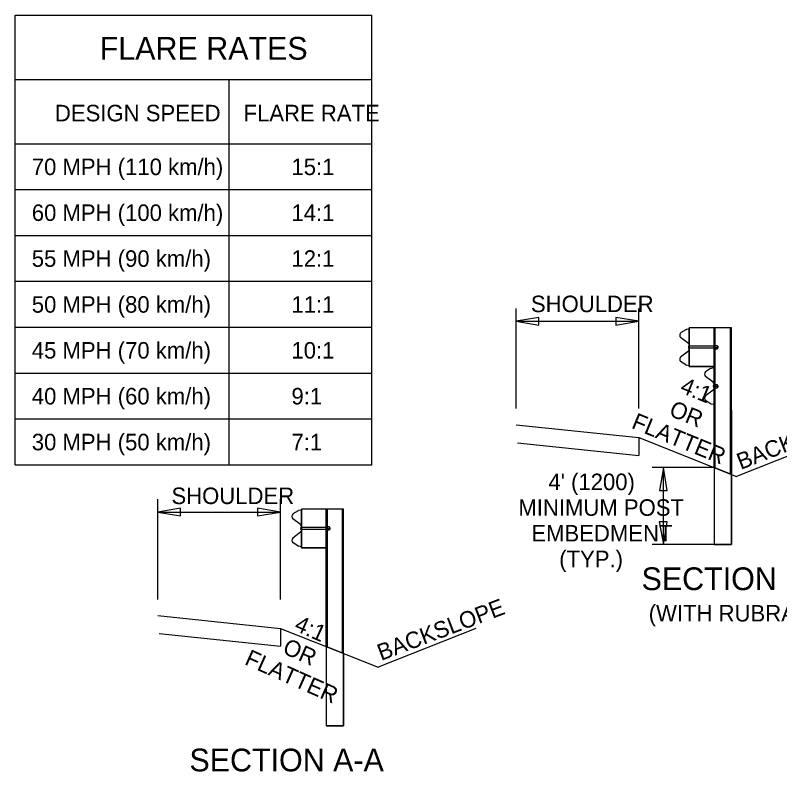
# Model space of a CAD drawing. Extents: x 1.1 to 16.8, y 0.2 to 10.3.
# Drawn here: x 1.143 to 5.309, y 1.369 to 5.492 of the extents above; entities that cross this region are included whole.
import ezdxf

# ---------------------------------------------------------------- set-up
doc = ezdxf.new("R2010")
doc.units = 0
for name, color, linetype in [('SD_P_Dimension Lines', 7, 'Continuous'), ('SD_P_Dimension Text', 7, 'Continuous'), ('SD_P_Prop Hidden Lines', 7, 'Continuous'), ('SD_P_Prop Object Lines', 7, 'Continuous'), ('SD_P_Shading', 7, 'Continuous'), ('SD_P_Subtitles', 7, 'Continuous'), ('SD_X_Exist Object Lines', 7, 'Continuous')]:
    doc.layers.add(name, color=color, linetype=linetype)

msp = doc.modelspace()

# ---------------------------------------------------------------- linework, layer by layer
at = {"layer": 'SD_P_Dimension Lines'}
for p, q in [((1.143, 5.492), (3.086, 5.492)), ((1.143, 3.042), (1.143, 5.492)), ((3.086, 3.042), (3.086, 5.492)), ((1.143, 5.142), (3.086, 5.142)), ((2.309, 3.042), (2.309, 5.142)), ((1.143, 4.792), (3.086, 4.792)), ((1.143, 4.542), (3.086, 4.542)), ((1.143, 4.292), (3.086, 4.292)), ((1.143, 4.042), (3.086, 4.042)), ((3.872, 3.348), (3.872, 3.894)), ((4.541, 3.348), (4.541, 3.894)), ((3.997, 3.845), (3.872, 3.824)), ((3.997, 3.803), (3.997, 3.845)), ((4.541, 3.824), (4.416, 3.845)), ((4.416, 3.845), (4.416, 3.803)), ((1.143, 3.792), (3.086, 3.792)), ((3.872, 3.824), (4.541, 3.824)), ((3.872, 3.824), (3.997, 3.803)), ((4.416, 3.803), (4.541, 3.824)), ((1.143, 3.542), (3.086, 3.542)), ((1.143, 3.292), (3.086, 3.292)), ((1.143, 3.042), (3.086, 3.042)), ((4.952, 3.027), (4.6145, 3.027)), ((4.675, 3.027), (4.653, 2.902)), ((4.6745, 3.027), (4.6745, 2.607)), ((4.695, 2.902), (4.675, 3.027)), ((4.653, 2.902), (4.695, 2.902)), ((1.919, 2.308), (1.919, 2.854)), ((2.588, 2.308), (2.588, 2.854)), ((2.044, 2.805), (1.919, 2.784)), ((2.044, 2.763), (2.044, 2.805)), ((2.588, 2.784), (2.463, 2.805)), ((2.463, 2.805), (2.463, 2.763)), ((1.919, 2.784), (2.588, 2.784)), ((1.919, 2.784), (2.044, 2.763)), ((2.463, 2.763), (2.588, 2.784)), ((4.652, 2.732), (4.675, 2.607)), ((4.695, 2.732), (4.652, 2.732)), ((4.675, 2.607), (4.695, 2.732)), ((4.952, 2.607), (4.6145, 2.607))]:
    msp.add_line(p, q, dxfattribs=at)
at = {"layer": 'SD_P_Prop Hidden Lines'}
for p, q in [((4.952, 3.577), (4.952, 3.788)), ((4.958, 3.688), (4.816, 3.688)), ((4.958, 3.677), (4.816, 3.677)), ((5.046, 3.34), (5.046, 2.607)), ((4.952, 3.027), (4.952, 2.607)), ((2.838, 2.59), (2.838, 2.801)), ((2.844, 2.701), (2.702, 2.701)), ((2.844, 2.69), (2.702, 2.69)), ((5.046, 2.607), (4.952, 2.607)), ((2.838, 2.051), (2.838, 1.62)), ((2.932, 2.014), (2.932, 1.62)), ((2.932, 1.62), (2.838, 1.62))]:
    msp.add_line(p, q, dxfattribs=at)
at = {"layer": 'SD_P_Prop Object Lines'}
for p, q in [((4.798, 3.778), (4.769, 3.761)), ((4.816, 3.782), (4.8, 3.78)), ((4.816, 3.577), (4.816, 3.788)), ((4.958, 3.577), (4.958, 3.788)), ((4.811, 3.704), (4.769, 3.735)), ((4.816, 3.693), (4.816, 3.681)), ((4.816, 3.673), (4.816, 3.681)), ((4.811, 3.662), (4.769, 3.629)), ((4.798, 3.586), (4.769, 3.605)), ((4.816, 3.582), (4.8, 3.585)), ((4.932, 3.566), (4.905, 3.548)), ((4.952, 3.57), (4.934, 3.566)), ((4.946, 3.492), (4.905, 3.524)), ((4.952, 3.48), (4.952, 3.47)), ((4.952, 3.461), (4.952, 3.47)), ((4.946, 3.449), (4.905, 3.418)), ((4.932, 3.374), (4.905, 3.393)), ((4.952, 3.37), (4.934, 3.373)), ((3.872, 3.26), (4.541, 3.19)), ((4.541, 3.19), (4.541, 3.093)), ((4.541, 3.19), (5.073, 2.979)), ((5.605, 3.19), (5.073, 2.979)), ((3.88, 3.162), (4.541, 3.093)), ((2.702, 2.795), (2.686, 2.793)), ((2.702, 2.59), (2.702, 2.801)), ((2.844, 2.59), (2.844, 2.801)), ((2.684, 2.791), (2.655, 2.774)), ((2.697, 2.717), (2.655, 2.748)), ((2.697, 2.675), (2.655, 2.642)), ((2.702, 2.706), (2.702, 2.694)), ((2.702, 2.686), (2.702, 2.694)), ((2.684, 2.599), (2.655, 2.618)), ((2.702, 2.595), (2.686, 2.598)), ((1.919, 2.22), (2.588, 2.15)), ((2.588, 2.15), (2.588, 2.053)), ((2.588, 2.15), (3.12, 1.939)), ((3.652, 2.15), (3.12, 1.939)), ((1.927, 2.122), (2.588, 2.053))]:
    msp.add_line(p, q, dxfattribs=at)
for centre, radius, start, end in [((4.7795, 3.748), 0.0156, 130.229, 180.8467), ((4.8012, 3.7727), 0.00612, 107.1812, 124.779), ((4.7795, 3.7475), 0.0156, 179.1533, 229.771), ((4.8012, 3.692), 0.0153, 0, 53.5534), ((4.8012, 3.6726), 0.0153, 306.4466, 0), ((4.7795, 3.6171), 0.0156, 130.229, 180.8467), ((4.7795, 3.6167), 0.0156, 179.1533, 229.771), ((4.8012, 3.5909), 0.00612, 235.221, 252.8188), ((4.9149, 3.5362), 0.0156, 130.229, 180.8467), ((4.9366, 3.5609), 0.00612, 107.1812, 124.779), ((4.9149, 3.5357), 0.0156, 179.1533, 229.771), ((4.9366, 3.4802), 0.0153, 0, 53.5534), ((4.9366, 3.4608), 0.0153, 306.4466, 0), ((4.9149, 3.4053), 0.0156, 130.229, 180.8467), ((4.9149, 3.4048), 0.0156, 179.1533, 229.771), ((4.9366, 3.3791), 0.00612, 235.221, 252.8188), ((2.6655, 2.7605), 0.0156, 130.229, 180.8467), ((2.6655, 2.7601), 0.0156, 179.1533, 229.771), ((2.6872, 2.7853), 0.00612, 107.1812, 124.779), ((2.6872, 2.7046), 0.0153, 0, 53.5534), ((2.6872, 2.6852), 0.0153, 306.4466, 0), ((2.6655, 2.6297), 0.0156, 130.229, 180.8467), ((2.6655, 2.6292), 0.0156, 179.1533, 229.771), ((2.6872, 2.6035), 0.00612, 235.221, 252.8188)]:
    msp.add_arc(centre, radius, start, end, dxfattribs=at)
at = {"layer": 'SD_P_Shading'}
for p, q in [((5.046, 2.99), (4.952, 3.027)), ((4.952, 3.027), (4.952, 2.607)), ((5.046, 2.607), (5.046, 2.99)), ((4.952, 2.607), (5.046, 2.607)), ((2.932, 2.014), (2.838, 2.051)), ((2.838, 2.051), (2.838, 1.62)), ((2.932, 1.62), (2.932, 2.014)), ((2.838, 1.62), (2.932, 1.62))]:
    msp.add_line(p, q, dxfattribs=at)
for points in [[(5.046, 3.788), (4.816, 3.788), (4.816, 3.577), (4.952, 3.577), (4.952, 3.027), (5.046, 2.99)], [(2.932, 2.801), (2.702, 2.801), (2.702, 2.59), (2.838, 2.59), (2.838, 2.051), (2.932, 2.014)]]:
    msp.add_lwpolyline(points, close=True, dxfattribs=at)
at = {"layer": 'SD_X_Exist Object Lines'}
for p, q in [((4.952, 3.788), (4.816, 3.788)), ((5.046, 3.788), (4.952, 3.788)), ((4.958, 3.025), (4.958, 3.788)), ((5.04, 2.992), (5.04, 3.788)), ((5.046, 2.99), (5.046, 3.788)), ((4.812, 3.681), (4.816, 3.681)), ((4.812, 3.681), (4.816, 3.681)), ((4.958, 3.693), (4.968, 3.693)), ((4.958, 3.681), (4.968, 3.681)), ((4.968, 3.672), (4.958, 3.672)), ((4.968, 3.693), (4.968, 3.672)), ((4.968, 3.688), (4.971, 3.688)), ((4.971, 3.677), (4.968, 3.677)), ((4.971, 3.688), (4.971, 3.677)), ((4.958, 3.577), (4.816, 3.577)), ((4.952, 3.027), (4.952, 3.577)), ((4.947, 3.47), (4.952, 3.47)), ((4.947, 3.47), (4.952, 3.47)), ((4.958, 3.48), (4.968, 3.48)), ((4.958, 3.47), (4.968, 3.47)), ((4.968, 3.46), (4.958, 3.46)), ((4.968, 3.48), (4.968, 3.46)), ((4.971, 3.475), (4.968, 3.475)), ((4.971, 3.465), (4.968, 3.465)), ((4.971, 3.475), (4.971, 3.465)), ((2.838, 2.801), (2.702, 2.801)), ((2.932, 2.801), (2.838, 2.801)), ((2.844, 2.048), (2.844, 2.801)), ((2.926, 2.016), (2.926, 2.801)), ((2.932, 2.014), (2.932, 2.801)), ((2.698, 2.694), (2.702, 2.694)), ((2.698, 2.694), (2.702, 2.694)), ((2.844, 2.706), (2.854, 2.706)), ((2.844, 2.694), (2.854, 2.694)), ((2.854, 2.685), (2.844, 2.685)), ((2.854, 2.706), (2.854, 2.685)), ((2.854, 2.701), (2.857, 2.701)), ((2.857, 2.69), (2.854, 2.69)), ((2.857, 2.701), (2.857, 2.69)), ((2.844, 2.59), (2.702, 2.59)), ((2.838, 2.051), (2.838, 2.59))]:
    msp.add_line(p, q, dxfattribs=at)
for centre in [(4.8241, 3.6818), (4.8241, 3.6818), (4.9595, 3.47), (4.9595, 3.47), (2.7101, 2.6944), (2.7101, 2.6944)]:
    msp.add_arc(centre, 0.0127, 126.7966, 233.2034, dxfattribs=at)

# ---------------------------------------------------------------- texts
at = {"layer": 'SD_P_Dimension Text'}
for s, height, p in [('FLARE RATES', 0.124002, (1.603, 5.25)), ('DESIGN SPEED', 0.09, (1.359, 4.914)), ('FLARE RATE', 0.09, (2.387, 4.914)), ('70 MPH (110 km/h)', 0.09, (1.233, 4.621)), ('15:1', 0.09, (2.648, 4.621)), ('60 MPH (100 km/h)', 0.09, (1.233, 4.371)), ('14:1', 0.09, (2.648, 4.371)), ('55 MPH (90 km/h)', 0.09, (1.233, 4.121)), ('12:1', 0.09, (2.648, 4.121)), ('50 MPH (80 km/h)', 0.09, (1.233, 3.871)), ('11:1', 0.09, (2.648, 3.871)), ('SHOULDER', 0.09, (3.953, 3.874)), ('45 MPH (70 km/h)', 0.09, (1.233, 3.621)), ('10:1', 0.09, (2.648, 3.621)), ('40 MPH (60 km/h)', 0.09, (1.233, 3.371)), ('9:1', 0.09, (2.648, 3.371)), ('30 MPH (50 km/h)', 0.09, (1.233, 3.121)), ('7:1', 0.09, (2.648, 3.121)), ("4' (1200)", 0.09, (4.0484, 2.904)), ('SHOULDER', 0.09, (1.994, 2.828)), ('MINIMUM POST', 0.09, (3.8847, 2.764)), ('EMBEDMENT', 0.09, (3.9555, 2.624)), ('(TYP.)', 0.09, (4.1073, 2.484)), ('(WITH RUBRAIL)', 0.09, (4.595, 2.188))]:
    msp.add_text(s, height=height, dxfattribs=at).set_placement(p)
for s, height, rotation, p in [('4:1', 0.09, 337.8105, (4.7603, 3.4387)), ('OR', 0.09, 337.8105, (4.7002, 3.3119)), ('BACKSLOPE', 0.08999, 21.4941, (5.0966, 3.0135)), ('FLATTER', 0.09, 337.8105, (4.4958, 3.2441)), ('BACKSLOPE', 0.09, 20.7466, (3.1367, 1.9729)), ('4:1', 0.09, 335.9898, (2.6578, 2.1422)), ('OR', 0.09, 335.9898, (2.5938, 2.0175)), ('FLATTER', 0.09, 335.9898, (2.3873, 1.9562))]:
    msp.add_text(s, height=height, rotation=rotation, dxfattribs=at).set_placement(p)
at = {"layer": 'SD_P_Subtitles'}
for s, p in [('SECTION B-B', (4.556, 2.359)), ('SECTION A-A', (2.092, 1.371))]:
    msp.add_text(s, height=0.124002, dxfattribs=at).set_placement(p)

doc.saveas('drawing.dxf')
